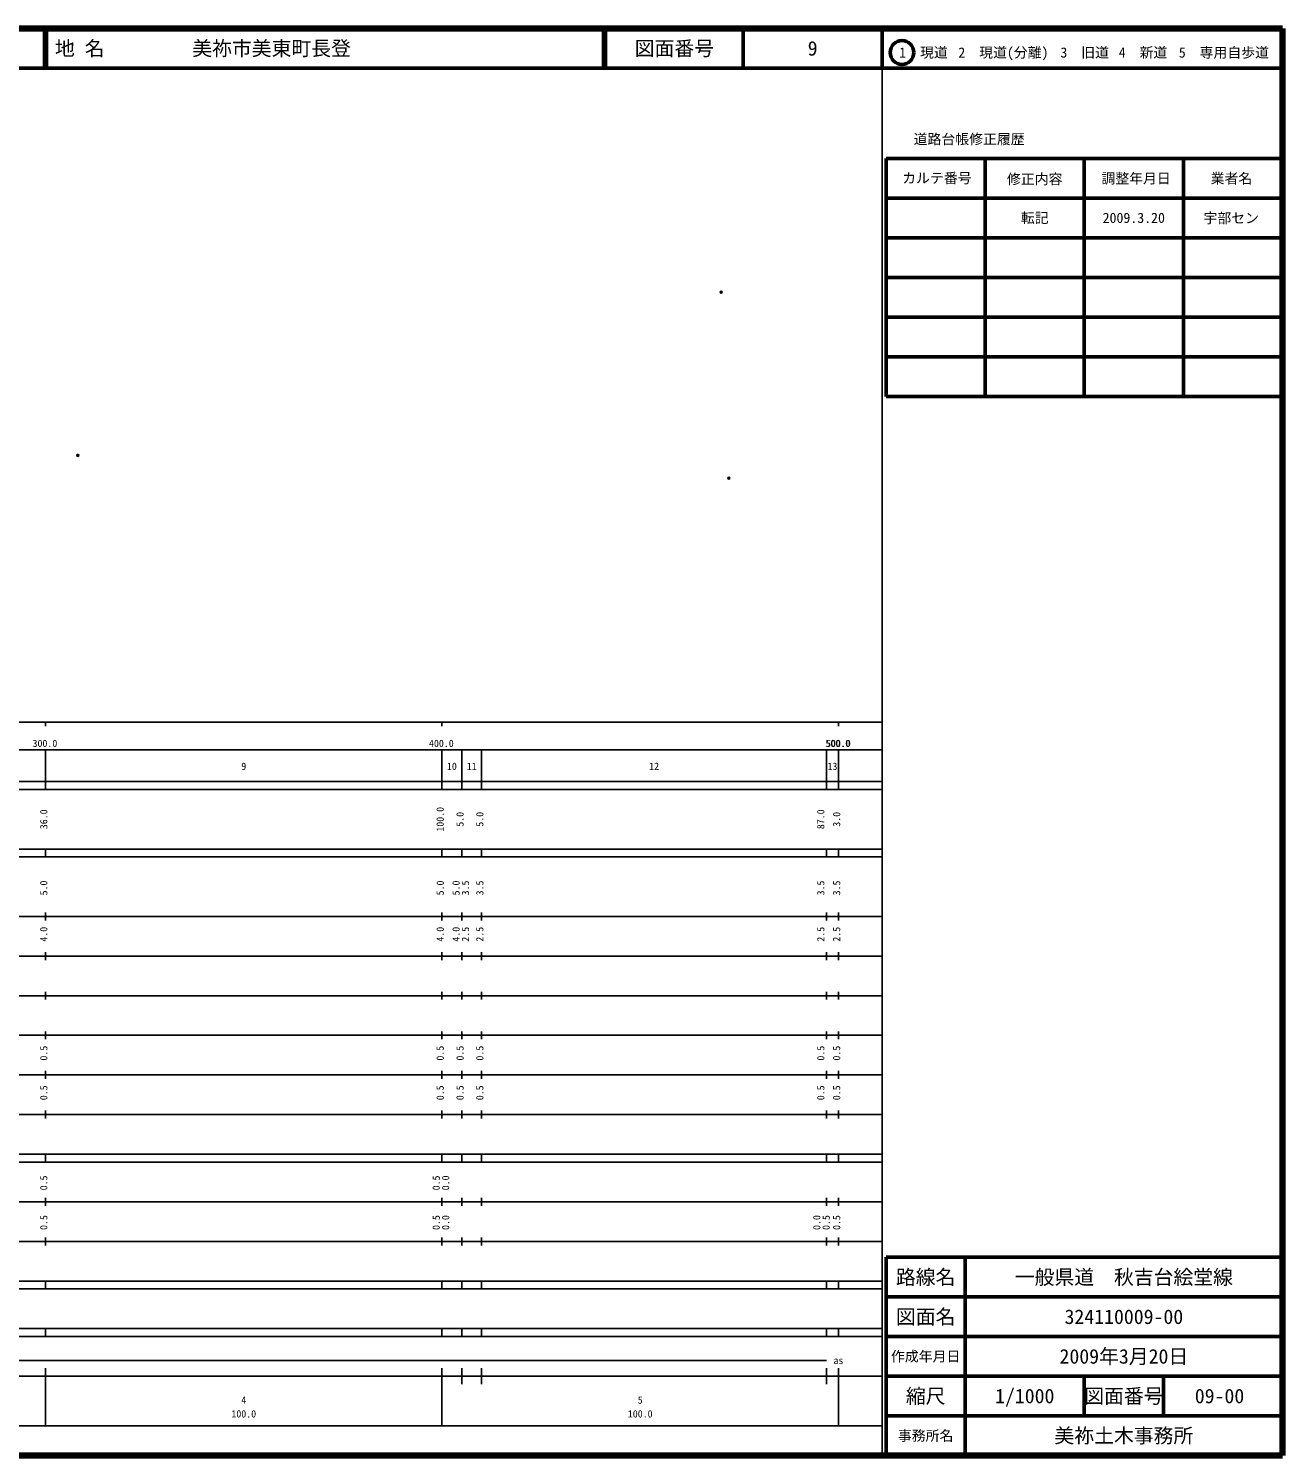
# Model space of a CAD drawing. Units: millimetres on the paper. Extents: x 40 to 680, y 20 to 380.
# Drawn here: x 363.7 to 680, y 20 to 380 of the extents above; entities that cross this region are included whole.
import ezdxf
from ezdxf.enums import TextEntityAlignment as Align

# ---------------------------------------------------------------- set-up
doc = ezdxf.new("R2010")
doc.units = ezdxf.units.MM
doc.header["$PDMODE"] = 32
doc.header["$PDSIZE"] = 0.5
doc.layers.add('M-OTRS', color=6, linetype='Continuous')
doc.layers.add('M-TTL-TXT', color=7, linetype='Continuous')
for name, color, linetype, lineweight in [('M-TTL', 2, 'Continuous', 140), ('M-TTL-BAND', 7, 'Continuous', 25), ('M-TTL-FRAM', 2, 'Continuous', 50), ('M-TTL-LINE', 7, 'Continuous', 50)]:
    doc.layers.add(name, color=color, linetype=linetype, lineweight=lineweight)
doc.styles.add('ＭＳ ゴシック', font='')
doc.styles.get('ＭＳ ゴシック').set_extended_font_data('MS Gothic')

msp = doc.modelspace()

# ---------------------------------------------------------------- linework, layer by layer
at = {"layer": 'M-OTRS'}
for p in [(538.421, 313.481), (376.112, 272.318), (540.32, 266.578)]:
    msp.add_point(p, dxfattribs=at)
at = {"layer": 'M-TTL'}
for p, q in [((680, 380), (40, 380)), ((680, 20), (680, 380)), ((40, 20), (680, 20))]:
    msp.add_line(p, q, dxfattribs=at)
at = {"layer": 'M-TTL-BAND'}
for p, q in [((579, 20), (579, 370)), ((40, 205), (579, 205)), ((368, 205), (368, 204)), ((468, 205), (468, 204)), ((568, 205), (568, 204)), ((68, 198), (579, 198)), ((368, 188), (368, 198)), ((468, 188), (468, 198)), ((473, 188), (473, 198)), ((478, 188), (478, 198)), ((565, 188), (565, 198)), ((568, 188), (568, 198)), ((40, 190), (579, 190)), ((40, 188), (579, 188)), ((40, 173), (579, 173)), ((368, 171), (368, 173)), ((468, 171), (468, 173)), ((473, 171), (473, 173)), ((478, 171), (478, 173)), ((565, 171), (565, 173)), ((568, 171), (568, 173)), ((40, 171), (579, 171)), ((40, 156), (579, 156)), ((368, 155), (368, 157)), ((468, 155), (468, 157)), ((473, 155), (473, 157)), ((478, 155), (478, 157)), ((565, 155), (565, 157)), ((568, 155), (568, 157)), ((46, 146), (579, 146)), ((368, 145), (368, 147)), ((468, 145), (468, 147)), ((473, 145), (473, 147)), ((478, 145), (478, 147)), ((565, 145), (565, 147)), ((568, 145), (568, 147)), ((368, 135), (368, 137)), ((468, 135), (468, 137)), ((473, 135), (473, 137)), ((478, 135), (478, 137)), ((565, 135), (565, 137)), ((568, 135), (568, 137)), ((52, 136), (579, 136)), ((46, 126), (579, 126)), ((368, 125), (368, 127)), ((468, 125), (468, 127)), ((473, 125), (473, 127)), ((478, 125), (478, 127)), ((565, 125), (565, 127)), ((568, 125), (568, 127)), ((52, 116), (579, 116)), ((368, 115), (368, 117)), ((468, 115), (468, 117)), ((473, 115), (473, 117)), ((478, 115), (478, 117)), ((565, 115), (565, 117)), ((568, 115), (568, 117)), ((46, 106), (579, 106)), ((368, 105), (368, 107)), ((468, 105), (468, 107)), ((473, 105), (473, 107)), ((478, 105), (478, 107)), ((565, 105), (565, 107)), ((568, 105), (568, 107)), ((40, 96), (579, 96)), ((40, 94), (579, 94)), ((368, 94), (368, 96)), ((468, 94), (468, 96)), ((473, 94), (473, 96)), ((478, 94), (478, 96)), ((565, 94), (565, 96)), ((568, 94), (568, 96)), ((49, 84), (579, 84)), ((368, 83), (368, 85)), ((468, 83), (468, 85)), ((473, 83), (473, 85)), ((478, 83), (478, 85)), ((565, 83), (565, 85)), ((568, 83), (568, 85)), ((40, 74), (579, 74)), ((368, 73), (368, 75)), ((468, 73), (468, 75)), ((473, 73), (473, 75)), ((478, 73), (478, 75)), ((565, 73), (565, 75)), ((568, 73), (568, 75)), ((40, 64), (579, 64)), ((40, 62), (579, 62)), ((368, 62), (368, 64)), ((468, 62), (468, 64)), ((473, 62), (473, 64)), ((478, 62), (478, 64)), ((565, 62), (565, 64)), ((568, 62), (568, 64)), ((40, 52), (579, 52)), ((368, 50), (368, 52)), ((468, 50), (468, 52)), ((473, 50), (473, 52)), ((478, 50), (478, 52)), ((565, 50), (565, 52)), ((568, 50), (568, 52)), ((40, 50), (579, 50)), ((71, 44), (565, 44)), ((40, 40), (579, 40)), ((368, 27.5), (368, 42)), ((468, 27.5), (468, 42)), ((473, 38), (473, 42)), ((478, 38), (478, 42)), ((565, 38), (565, 42)), ((568, 27.5), (568, 42)), ((68, 27.5), (579, 27.5))]:
    msp.add_line(p, q, dxfattribs=at)
at = {"layer": 'M-TTL-FRAM'}
for p, q in [((580, 347.197), (580, 287.197)), ((580, 347.197), (680, 347.197)), ((580, 287.197), (680, 287.197)), ((680, 70), (580, 70)), ((580, 70), (580, 20))]:
    msp.add_line(p, q, dxfattribs=at)
at = {"layer": 'M-TTL-LINE'}
for p, q in [((367.75, 380), (367.75, 370)), ((368.25, 380), (368.25, 370)), ((508.747, 380), (508.747, 370)), ((509.247, 380), (509.247, 370)), ((543.997, 380), (543.997, 370)), ((579, 380), (579, 370)), ((40, 370), (680, 370)), ((605, 347.197), (605, 287.197)), ((630, 347.197), (630, 287.197)), ((655, 347.197), (655, 287.197)), ((580, 337.197), (680, 337.197)), ((580, 327.197), (680, 327.197)), ((580, 317.197), (680, 317.197)), ((580, 307.197), (680, 307.197)), ((580, 297.197), (680, 297.197)), ((600, 70), (600, 20)), ((680, 60), (580, 60)), ((680, 50), (580, 50)), ((680, 40), (580, 40)), ((630, 40), (630, 30)), ((650, 40), (650, 30)), ((680, 30), (580, 30))]:
    msp.add_line(p, q, dxfattribs=at)
msp.add_circle((584.031, 373.958), 3, dxfattribs=at)

# ---------------------------------------------------------------- texts
at = {"layer": 'M-TTL-BAND', "style": 'ＭＳ ゴシック'}
for s, p in [('300.0', (367.844, 198.195)), ('400.0', (467.844, 198.195)), ('500.0', (567.844, 198.195)), ('500.0', (568, 198.195)), ('9', (418, 192.405)), ('10', (470.5, 192.405)), ('11', (475.5, 192.405)), ('12', (521.5, 192.405)), ('13', (566.5, 192.405)), ('as', (568, 42.5)), ('4', (418, 32.523)), ('5', (518, 32.523)), ('100.0', (418, 29.033)), ('100.0', (518, 29.033))]:
    msp.add_text(s, height=1.833, dxfattribs=at).set_placement(p, align=Align.BOTTOM_CENTER)
for s, p in [('36.0', (369, 180.5)), ('100.0', (469, 180.5)), ('5.0', (474, 180.5)), ('5.0', (479, 180.5)), ('87.0', (565, 180.5)), ('3.0', (569, 180.5)), ('5.0', (369, 163.174)), ('5.0', (469, 163.174)), ('5.0', (473, 163.174)), ('3.5', (475.37, 163.174)), ('3.5', (479, 163.174)), ('3.5', (565, 163.174)), ('3.5', (569, 163.174)), ('4.0', (369, 151.5)), ('4.0', (469, 151.5)), ('4.0', (473, 151.5)), ('2.5', (475.37, 151.5)), ('2.5', (479, 151.5)), ('2.5', (565, 151.5)), ('2.5', (569, 151.5)), ('0.5', (369, 121.5)), ('0.5', (469, 121.5)), ('0.5', (474, 121.5)), ('0.5', (479, 121.5)), ('0.5', (565, 121.5)), ('0.5', (569, 121.5)), ('0.5', (369, 111.5)), ('0.5', (469, 111.5)), ('0.5', (474, 111.5)), ('0.5', (479, 111.5)), ('0.5', (565, 111.5)), ('0.5', (569, 111.5)), ('0.5', (369, 88.764)), ('0.5', (468, 88.764)), ('0.0', (470.37, 88.764)), ('0.5', (369, 78.764)), ('0.5', (468, 78.764)), ('0.0', (470.37, 78.764)), ('0.0', (564, 78.764)), ('0.5', (566.37, 78.764)), ('0.5', (569, 78.764))]:
    msp.add_text(s, height=1.833, rotation=90, dxfattribs=at).set_placement(p, align=Align.BOTTOM_CENTER)
at = {"layer": 'M-TTL-TXT', "style": 'ＭＳ ゴシック'}
for s, p in [('地 名', (370.38, 375)), ('美祢市美東町長登', (405.024, 375))]:
    msp.add_text(s, height=3.666, dxfattribs=at).set_placement(p, align=Align.MIDDLE_LEFT)
for s, height, p in [('図面番号', 3.666, (526.622, 375)), ('9', 3.666, (561.497, 375)), ('1\u3000現道', 2.566, (589.448, 373.958)), ('2\u3000現道(分離)', 2.566, (609.619, 373.958)), ('3\u3000旧道', 2.566, (630.121, 373.958)), ('4\u3000新道', 2.566, (644.824, 373.958)), ('5\u3000専用自歩道', 2.566, (665.228, 373.958)), ('道路台帳修正履歴', 2.566, (600.968, 352.113)), ('カルテ番号', 2.566, (592.839, 342.277)), ('修正内容', 2.566, (617.509, 342.023)), ('調整年月日', 2.566, (643.089, 342.197)), ('業者名', 2.566, (667.134, 342.197)), ('転記', 2.566, (617.5, 332.245)), ('2009.3.20', 2.566, (642.5, 332.245)), ('宇部セン', 2.566, (667.077, 332.189)), ('路線名', 3.666, (590, 65)), ('路線名', 3.666, (590, 65)), ('一般県道\u3000秋吉台絵堂線', 3.666, (640, 65)), ('図面名', 3.666, (590, 55)), ('図面名', 3.666, (590, 55)), ('324110009-00', 3.666, (640, 55)), ('2009年3月20日', 3.666, (640, 45)), ('作成年月日', 2.566, (590, 45)), ('作成年月日', 2.566, (590, 45)), ('縮尺', 3.666, (590, 35)), ('縮尺', 3.666, (590, 35)), ('1/1000', 3.666, (615, 35)), ('図面番号', 3.666, (640, 35)), ('図面番号', 3.666, (640, 35)), ('09-00', 3.666, (664.125, 35)), ('事務所名', 2.566, (590, 25)), ('事務所名', 2.566, (590, 25)), ('美祢土木事務所', 3.666, (640, 25))]:
    msp.add_text(s, height=height, dxfattribs=at).set_placement(p, align=Align.MIDDLE_CENTER)

doc.saveas('drawing.dxf')
